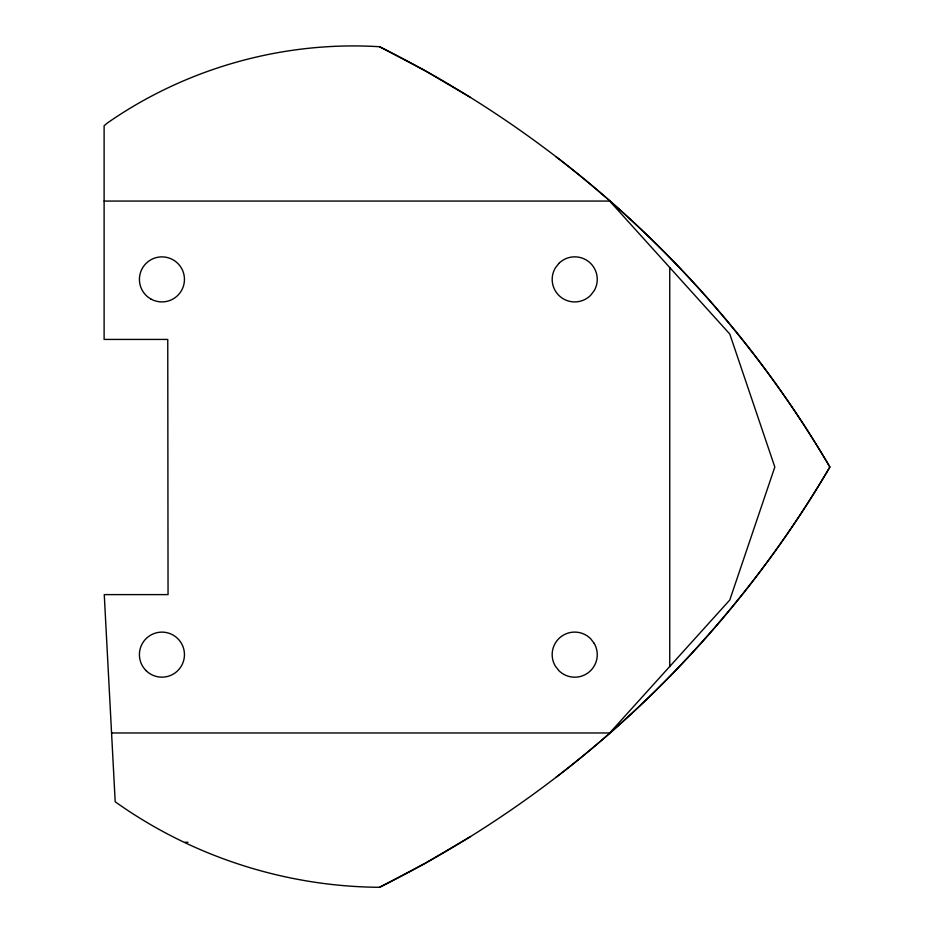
<?xml version="1.0" encoding="UTF-8"?>
<svg xmlns="http://www.w3.org/2000/svg" width="934" height="934" viewBox="0 0 934 934"><rect width="100%" height="100%" fill="white"/><g stroke="black" fill="none" stroke-linecap="round" stroke-linejoin="round"><path stroke-width="1.4" d="M556.022 777.333C666.094 692.678 759.576 586.762 829.882 467.023C759.576 347.273 666.094 241.357 556.022 156.702M470.467 836.584L425.635 863.039L379.578 887.3C285.267 886.681 192.007 856.513 115.197 801.769L104.258 594.608L168.05 594.608L167.758 339.427L104.118 339.427L104.118 125.705L107.749 122.751C186.695 67.878 283.621 40.769 379.578 46.735L425.635 70.996L470.467 97.451M104.118 201.067L609.704 201.067L729.793 334.045L774.823 467.023L729.793 599.99L609.704 732.968L111.566 732.968M185.049 842.27L187.968 842.27M669.748 267.556L669.748 666.479M379.578 46.735A1075.723 1075.723 0 0 1 829.882 467.023A1075.723 1075.723 0 0 1 379.578 887.3M558.789 263.47L555.216 268.14A22.509 22.509 0 0 0 590.638 295.307L594.211 290.649A22.509 22.509 0 0 0 558.789 263.47M594.211 643.386L590.638 638.728A22.509 22.509 0 0 0 555.216 665.907L558.789 670.565A22.509 22.509 0 0 0 594.211 643.386M146.019 670.565A22.509 22.509 0 0 0 183.683 660.466A22.509 22.509 0 0 0 156.106 632.89A22.509 22.509 0 0 0 146.019 670.565M150.678 298.892A22.509 22.509 0 0 0 184.453 279.394A22.509 22.509 0 0 0 150.678 259.897A22.509 22.509 0 0 0 150.678 298.892"/></g></svg>
